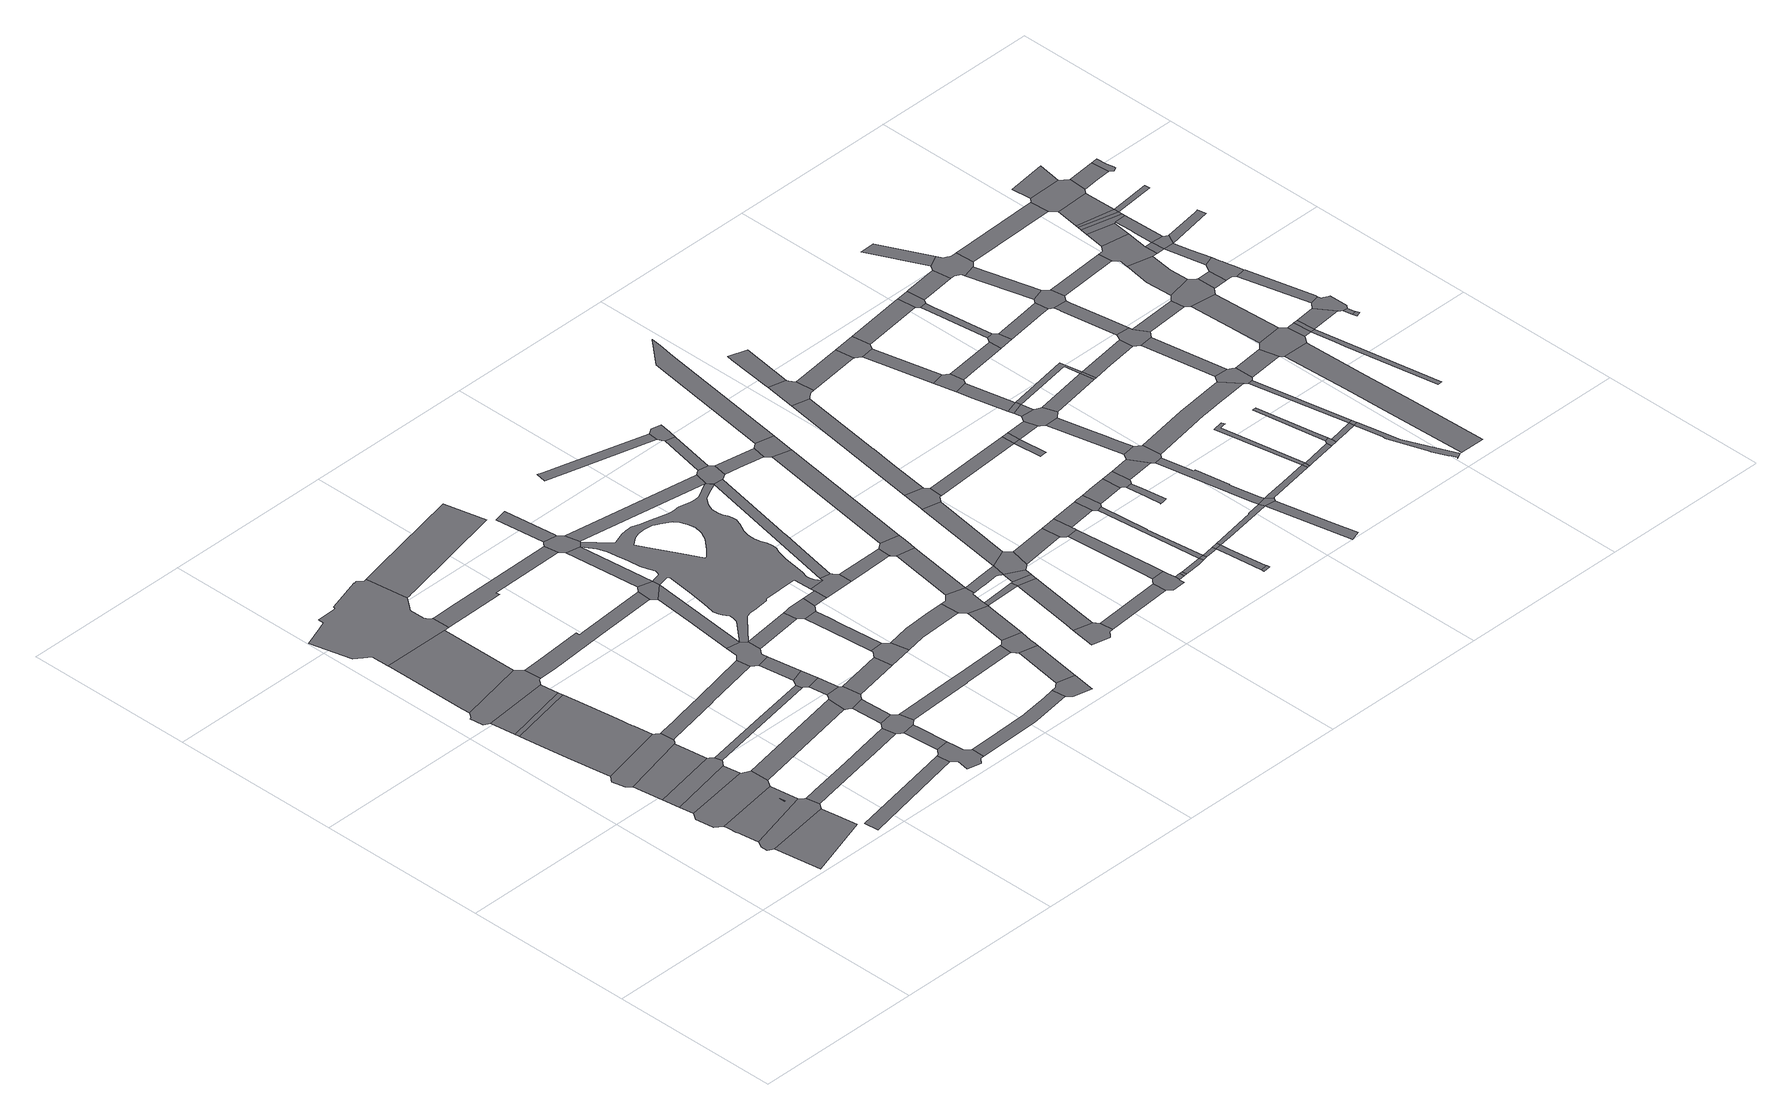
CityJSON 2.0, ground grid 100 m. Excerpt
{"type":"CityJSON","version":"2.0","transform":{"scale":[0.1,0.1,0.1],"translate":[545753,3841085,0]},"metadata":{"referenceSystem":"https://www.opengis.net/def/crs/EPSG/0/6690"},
"CityObjects":{
"road1":{"type":"Road","geometry":[{"type":"MultiSurface","lod":"1","boundaries":[[[0,1,2,3,4]]]}]},
"road2":{"type":"Road","geometry":[{"type":"MultiSurface","lod":"1","boundaries":[[[5,6,7,8,9,2,1,10,11]]]}]},
"road3":{"type":"Road","geometry":[{"type":"MultiSurface","lod":"1","boundaries":[[[6,12,13,14,15,16,17,18,7],[19,20,21]]]}]},
"road4":{"type":"Road","geometry":[{"type":"MultiSurface","lod":"1","boundaries":[[[22,23,24,25,26,15,14,27,28,29]]]}]},
"road5":{"type":"Road","attributes":{"RoadStructureAttribute.sectionType":"1"},"geometry":[{"type":"MultiSurface","lod":"1","boundaries":[[[30,31,32,24,23]]]}]},
"road6":{"type":"Road","geometry":[{"type":"MultiSurface","lod":"1","boundaries":[[[33,34,35,36,32,31,37,38]]]}]},
"road7":{"type":"Road","geometry":[{"type":"MultiSurface","lod":"1","boundaries":[[[39,40,41,36,35]]]}]},
"road8":{"type":"Road","geometry":[{"type":"MultiSurface","lod":"1","boundaries":[[[42,43,44,45,46,47,41,40,48,49,50]]]}]},
"road9":{"type":"Road","geometry":[{"type":"MultiSurface","lod":"1","boundaries":[[[51,52,53,54,55,56,57,58,59,45,44]]]}]},
"road10":{"type":"Road","geometry":[{"type":"MultiSurface","lod":"1","boundaries":[[[60,61,56,55]]]}]},
"road11":{"type":"Road","geometry":[{"type":"MultiSurface","lod":"1","boundaries":[[[62,63,61,60]]]}]},
"road12":{"type":"Road","geometry":[{"type":"MultiSurface","lod":"1","boundaries":[[[64,65,66,67,68,63,62,69,70,71,72]]]}]},
"road13":{"type":"Road","geometry":[{"type":"MultiSurface","lod":"1","boundaries":[[[73,74,75,76,77,78,65,64,79]]]}]},
"road14":{"type":"Road","geometry":[{"type":"MultiSurface","lod":"1","boundaries":[[[80,81,82,83,84,85,86,87,88,89,90,91,92,93,94,95,96,73,79,97,98,99,100,101,102,103,104,105]]]}]},
"road15":{"type":"Road","attributes":{"RoadStructureAttribute.sectionType":"1"},"geometry":[{"type":"MultiSurface","lod":"1","boundaries":[[[106,107,108,109,110,111,112,113]]]}]},
"road16":{"type":"Road","attributes":{"RoadStructureAttribute.sectionType":"1"},"geometry":[{"type":"MultiSurface","lod":"1","boundaries":[[[114,115,116,117,11,10,118,119,120,121,122]]]}]},
"road17":{"type":"Road","attributes":{"RoadStructureAttribute.sectionType":"1"},"geometry":[{"type":"MultiSurface","lod":"1","boundaries":[[[123,29,28,124,125]]]}]},
"road18":{"type":"Road","attributes":{"RoadStructureAttribute.sectionType":"1"},"geometry":[{"type":"MultiSurface","lod":"1","boundaries":[[[126,127,128,38,37,129,130]]]}]},
"road19":{"type":"Road","attributes":{"RoadStructureAttribute.sectionType":"1"},"geometry":[{"type":"MultiSurface","lod":"1","boundaries":[[[131,132,133,134,135,50,49,136,137,138,139]]]}]},
"road20":{"type":"Road","geometry":[{"type":"MultiSurface","lod":"1","boundaries":[[[140,141,142,143,144,145,106,113,146,147,148,149,150,151,152,153]]]}]},
"road21":{"type":"Road","attributes":{"RoadStructureAttribute.sectionType":"1"},"geometry":[{"type":"MultiSurface","lod":"1","boundaries":[[[154,155,156,157,158,72,71,159,160,161,162]]]}]},
"road22":{"type":"Road","attributes":{"RoadStructureAttribute.sectionType":"1"},"geometry":[{"type":"MultiSurface","lod":"1","boundaries":[[[163,164,165,166,167,144,143]]]}]},
"road23":{"type":"Road","geometry":[{"type":"MultiSurface","lod":"1","boundaries":[[[168,169,114,122,170,165,164,171,172,173]]]}]},
"road24":{"type":"Road","attributes":{"RoadStructureAttribute.sectionType":"1"},"geometry":[{"type":"MultiSurface","lod":"1","boundaries":[[[174,175,169,168]]]}]},
"road25":{"type":"Road","geometry":[{"type":"MultiSurface","lod":"1","boundaries":[[[176,177,178,179,123,125,180,181,175,174,182,183,184,185]]]}]},
"road26":{"type":"Road","attributes":{"RoadStructureAttribute.sectionType":"1"},"geometry":[{"type":"MultiSurface","lod":"1","boundaries":[[[186,187,188,189,98,97,190,191,192,193]]]}]},
"road27":{"type":"Road","attributes":{"RoadStructureAttribute.sectionType":"1"},"geometry":[{"type":"MultiSurface","lod":"1","boundaries":[[[194,195,177,176]]]}]},
"road28":{"type":"Road","geometry":[{"type":"MultiSurface","lod":"1","boundaries":[[[196,197,198,126,130,199,195,194]]]}]},
"road29":{"type":"Road","attributes":{"RoadStructureAttribute.sectionType":"1"},"geometry":[{"type":"MultiSurface","lod":"1","boundaries":[[[200,201,197,196]]]}]},
"road30":{"type":"Road","geometry":[{"type":"MultiSurface","lod":"1","boundaries":[[[202,203,131,139,201,200,204,205,206,207]]]}]},
"road31":{"type":"Road","attributes":{"RoadStructureAttribute.sectionType":"1"},"geometry":[{"type":"MultiSurface","lod":"1","boundaries":[[[208,209,210,211,212,105,104,213,214,215,216]]]}]},
"road32":{"type":"Road","attributes":{"RoadStructureAttribute.sectionType":"1"},"geometry":[{"type":"MultiSurface","lod":"1","boundaries":[[[217,185,184,218]]]}]},
"road33":{"type":"Road","attributes":{"RoadStructureAttribute.sectionType":"1"},"geometry":[{"type":"MultiSurface","lod":"1","boundaries":[[[219,220,221,222,223,153,152,224,225,226,227,228,229]]]}]},
"road34":{"type":"Road","attributes":{"RoadStructureAttribute.sectionType":"1"},"geometry":[{"type":"MultiSurface","lod":"1","boundaries":[[[230,231,232,202,207]]]}]},
"road35":{"type":"Road","attributes":{"RoadStructureAttribute.sectionType":"1"},"geometry":[{"type":"MultiSurface","lod":"1","boundaries":[[[233,206,205,234]]]}]},
"road36":{"type":"Road","geometry":[{"type":"MultiSurface","lod":"1","boundaries":[[[235,154,162,231,230,236]]]}]},
"road37":{"type":"Road","attributes":{"RoadStructureAttribute.sectionType":"1"},"geometry":[{"type":"MultiSurface","lod":"1","boundaries":[[[237,238,239,173,172,240,241,242,243]]]}]},
"road38":{"type":"Road","geometry":[{"type":"MultiSurface","lod":"1","boundaries":[[[244,235,236,245]]]}]},
"road39":{"type":"Road","geometry":[{"type":"MultiSurface","lod":"1","boundaries":[[[246,247,248,217,218,249,250]]]}]},
"road40":{"type":"Road","geometry":[{"type":"MultiSurface","lod":"1","boundaries":[[[251,252,186,193,244,245,253,254,255,256,257]]]}]},
"road41":{"type":"Road","attributes":{"RoadStructureAttribute.sectionType":"1"},"geometry":[{"type":"MultiSurface","lod":"1","boundaries":[[[258,259,260,261,262,247,246]]]}]},
"road42":{"type":"Road","attributes":{"RoadStructureAttribute.sectionType":"1"},"geometry":[{"type":"MultiSurface","lod":"1","boundaries":[[[263,264,265,251,257]]]}]},
"road43":{"type":"Road","geometry":[{"type":"MultiSurface","lod":"1","boundaries":[[[266,267,268,233,234,269,261,260,270]]]}]},
"road44":{"type":"Road","geometry":[{"type":"MultiSurface","lod":"1","boundaries":[[[271,272,273,219,229,274,275,276,277]]]}]},
"road45":{"type":"Road","attributes":{"RoadStructureAttribute.sectionType":"1"},"geometry":[{"type":"MultiSurface","lod":"1","boundaries":[[[278,279,266,270,280,281]]]}]},
"road46":{"type":"Road","attributes":{"RoadStructureAttribute.sectionType":"1"},"geometry":[{"type":"MultiSurface","lod":"1","boundaries":[[[282,283,284,285,250,249,286,287]]]}]},
"road47":{"type":"Road","attributes":{"RoadStructureAttribute.sectionType":"1"},"geometry":[{"type":"MultiSurface","lod":"1","boundaries":[[[288,271,277,289]]]}]},
"road48":{"type":"Road","geometry":[{"type":"MultiSurface","lod":"1","boundaries":[[[290,291,292,293,294,295,296,297,298,299,300,301,302,303,304,305,306,307,308,309,310,311,312,313,314,253,245,315,316,317,318,319,320,321,322,323,324,325,326,236,230,327,328,329,330,331,332,333,334,335,336,337,338,339,340,207,206,341,342,343,344,345,346,347,348,349,350,351,352,353,354,355,356,357,358,359,360,361,362,363,364,365,366,367,368,369,370,371],[372,373,374,375,376,377,378,379,380,381,382,383,384,385,386,387,388,389,390,391,392]]]}]},
"road49":{"type":"Road","geometry":[{"type":"MultiSurface","lod":"1","boundaries":[[[393,394,395,237,243,396,397,398,288,289,399,400,401,402]]]}]},
"road50":{"type":"Road","geometry":[{"type":"MultiSurface","lod":"1","boundaries":[[[403,404,349,348,278,281,405,406,407,408,409]]]}]},
"road51":{"type":"Road","attributes":{"RoadStructureAttribute.sectionType":"1"},"geometry":[{"type":"MultiSurface","lod":"1","boundaries":[[[410,393,402,411]]]}]},
"road52":{"type":"Road","geometry":[{"type":"MultiSurface","lod":"1","boundaries":[[[255,254,412,413]]]}]},
"road53":{"type":"Road","geometry":[{"type":"MultiSurface","lod":"1","boundaries":[[[414,415,282,287,416,417,410,411,418,419,420,421,422,423,424,425,426]]]}]},
"road54":{"type":"Road","attributes":{"RoadStructureAttribute.sectionType":"1"},"geometry":[{"type":"MultiSurface","lod":"1","boundaries":[[[427,406,405,428,429,430,431,432]]]}]},
"road55":{"type":"Road","geometry":[{"type":"MultiSurface","lod":"1","boundaries":[[[433,434,435,436,437,438,439,440,441,442,443]]]}]},
"road56":{"type":"Road","attributes":{"RoadStructureAttribute.sectionType":"1"},"geometry":[{"type":"MultiSurface","lod":"1","boundaries":[[[444,295,403,409,445,446,447,448,449]]]}]},
"road57":{"type":"Road","attributes":{"RoadStructureAttribute.sectionType":"1"},"geometry":[{"type":"MultiSurface","lod":"1","boundaries":[[[450,451,419,418,452,453,454]]]}]},
"road58":{"type":"Road","attributes":{"RoadStructureAttribute.sectionType":"1"},"geometry":[{"type":"MultiSurface","lod":"1","boundaries":[[[455,414,426,456,457]]]}]},
"road59":{"type":"Road","attributes":{"RoadStructureAttribute.sectionType":"1"},"geometry":[{"type":"MultiSurface","lod":"1","boundaries":[[[454,458,433,443,459,460]]]}]},
"road60":{"type":"Road","attributes":{"RoadStructureAttribute.sectionType":"1"},"geometry":[{"type":"MultiSurface","lod":"1","boundaries":[[[461,462,463,464,465,466,426,425,467,468,469,470,471,472]]]}]},
"road61":{"type":"Road","attributes":{"RoadStructureAttribute.sectionType":"1"},"geometry":[{"type":"MultiSurface","lod":"1","boundaries":[[[473,474,475,476,477,478,479]]]}]},
"road62":{"type":"Road","geometry":[{"type":"MultiSurface","lod":"1","boundaries":[[[480,481,427,432,455,457,482,483,484]]]}]},
"road63":{"type":"Road","geometry":[{"type":"MultiSurface","lod":"1","boundaries":[[[485,486,450,454,460,487]]]}]},
"road64":{"type":"Road","attributes":{"RoadStructureAttribute.sectionType":"1"},"geometry":[{"type":"MultiSurface","lod":"1","boundaries":[[[472,488,485,487,489]]]}]},
"road65":{"type":"Road","attributes":{"RoadStructureAttribute.sectionType":"1"},"geometry":[{"type":"MultiSurface","lod":"1","boundaries":[[[490,440,439,491]]]}]},
"road66":{"type":"Road","geometry":[{"type":"MultiSurface","lod":"1","boundaries":[[[492,493,413,412,296,494,444,449,495,496,497,498,499]]]}]},
"road67":{"type":"Road","geometry":[{"type":"MultiSurface","lod":"1","boundaries":[[[500,501,502,461,472,489,503,504,505]]]}]},
"road68":{"type":"Road","attributes":{"RoadStructureAttribute.sectionType":"1"},"geometry":[{"type":"MultiSurface","lod":"1","boundaries":[[[506,492,499,507,508,509]]]}]},
"road69":{"type":"Road","attributes":{"RoadStructureAttribute.sectionType":"1"},"geometry":[{"type":"MultiSurface","lod":"1","boundaries":[[[510,511,480,484,512]]]}]},
"road70":{"type":"Road","attributes":{"RoadStructureAttribute.sectionType":"1"},"geometry":[{"type":"MultiSurface","lod":"1","boundaries":[[[513,461,502,514]]]}]},
"road71":{"type":"Road","attributes":{"RoadStructureAttribute.sectionType":"1"},"geometry":[{"type":"MultiSurface","lod":"1","boundaries":[[[497,496,515,516,517,518,519]]]}]},
"road72":{"type":"Road","geometry":[{"type":"MultiSurface","lod":"1","boundaries":[[[520,521,522,479,478,523,524,506,509,525,526]]]}]},
"road73":{"type":"Road","attributes":{"RoadStructureAttribute.sectionType":"1"},"geometry":[{"type":"MultiSurface","lod":"1","boundaries":[[[527,505,504,528]]]}]},
"road74":{"type":"Road","geometry":[{"type":"MultiSurface","lod":"1","boundaries":[[[529,530,531,532,533,490,491,534,535,536,537,538]]]}]},
"road75":{"type":"Road","geometry":[{"type":"MultiSurface","lod":"1","boundaries":[[[539,540,541,513,514,542,543,544,545,546,547]]]}]},
"road76":{"type":"Road","attributes":{"RoadStructureAttribute.sectionType":"1"},"geometry":[{"type":"MultiSurface","lod":"1","boundaries":[[[548,538,537,549]]]}]},
"road77":{"type":"Road","geometry":[{"type":"MultiSurface","lod":"1","boundaries":[[[550,551,552,519,518,510,512,553]]]}]},
"road78":{"type":"Road","attributes":{"RoadStructureAttribute.sectionType":"1"},"geometry":[{"type":"MultiSurface","lod":"1","boundaries":[[[554,555,556,557,532,531]]]}]},
"road79":{"type":"Road","geometry":[{"type":"MultiSurface","lod":"1","boundaries":[[[558,548,549,559]]]}]},
"road80":{"type":"Road","geometry":[{"type":"MultiSurface","lod":"1","boundaries":[[[560,561,562,527,528,563,564,556,555,565,566,567]]]}]},
"road81":{"type":"Road","attributes":{"RoadStructureAttribute.sectionType":"1"},"geometry":[{"type":"MultiSurface","lod":"1","boundaries":[[[568,558,559,569,570]]]}]},
"road82":{"type":"Road","geometry":[{"type":"MultiSurface","lod":"1","boundaries":[[[571,568,570,572]]]}]},
"road83":{"type":"Road","attributes":{"RoadStructureAttribute.sectionType":"1"},"geometry":[{"type":"MultiSurface","lod":"1","boundaries":[[[573,560,567,574]]]}]},
"road84":{"type":"Road","attributes":{"RoadStructureAttribute.sectionType":"1"},"geometry":[{"type":"MultiSurface","lod":"1","boundaries":[[[575,576,539,547,577,578,579,580]]]}]},
"road85":{"type":"Road","attributes":{"RoadStructureAttribute.sectionType":"1"},"geometry":[{"type":"MultiSurface","lod":"1","boundaries":[[[581,571,572,582,583]]]}]},
"road86":{"type":"Road","attributes":{"RoadStructureAttribute.sectionType":"1"},"geometry":[{"type":"MultiSurface","lod":"1","boundaries":[[[584,585,586,587,568,571]]]}]},
"road87":{"type":"Road","geometry":[{"type":"MultiSurface","lod":"1","boundaries":[[[588,589,590,591]]]}]},
"road88":{"type":"Road","attributes":{"RoadStructureAttribute.sectionType":"1"},"geometry":[{"type":"MultiSurface","lod":"1","boundaries":[[[592,593,594,595,596,550,553]]]}]},
"road89":{"type":"Road","attributes":{"RoadStructureAttribute.sectionType":"1"},"geometry":[{"type":"MultiSurface","lod":"1","boundaries":[[[597,598,599,583,600,589,588]]]}]},
"road90":{"type":"Road","geometry":[{"type":"MultiSurface","lod":"1","boundaries":[[[601,581,583,599]]]}]},
"road91":{"type":"Road","geometry":[{"type":"MultiSurface","lod":"1","boundaries":[[[602,603,604,573,574,605,606,587,586,607,608,609]]]}]},
"road92":{"type":"Road","attributes":{"RoadStructureAttribute.sectionType":"1"},"geometry":[{"type":"MultiSurface","lod":"1","boundaries":[[[610,545,544,611]]]}]},
"road93":{"type":"Road","attributes":{"RoadStructureAttribute.sectionType":"1"},"geometry":[{"type":"MultiSurface","lod":"1","boundaries":[[[612,613,602,609,614,615]]]}]},
"road94":{"type":"Road","geometry":[{"type":"MultiSurface","lod":"1","boundaries":[[[616,575,580,617,618,619,620,621,622,623,624]]]}]},
"road95":{"type":"Road","attributes":{"RoadStructureAttribute.sectionType":"1"},"geometry":[{"type":"MultiSurface","lod":"1","boundaries":[[[625,626,627,601,599,628,629,630]]]}]},
"road96":{"type":"Road","attributes":{"RoadStructureAttribute.sectionType":"1"},"geometry":[{"type":"MultiSurface","lod":"1","boundaries":[[[631,632,633,634,635,636,637,638,639]]]}]},
"road97":{"type":"Road","attributes":{"RoadStructureAttribute.sectionType":"1"},"geometry":[{"type":"MultiSurface","lod":"1","boundaries":[[[640,641,642,616,624,643]]]}]},
"road98":{"type":"Road","geometry":[{"type":"MultiSurface","lod":"1","boundaries":[[[644,612,615,645,646,639,638,647,648,649]]]}]},
"road99":{"type":"Road","geometry":[{"type":"MultiSurface","lod":"1","boundaries":[[[650,651,652,653,611]]]}]},
"road100":{"type":"Road","geometry":[{"type":"MultiSurface","lod":"1","boundaries":[[[654,610,611,653]]]}]},
"road101":{"type":"Road","attributes":{"RoadStructureAttribute.sectionType":"1"},"geometry":[{"type":"MultiSurface","lod":"1","boundaries":[[[655,644,649,656]]]}]},
"road102":{"type":"Road","attributes":{"RoadStructureAttribute.sectionType":"1"},"geometry":[{"type":"MultiSurface","lod":"1","boundaries":[[[657,621,620,658]]]}]},
"road103":{"type":"Road","attributes":{"RoadStructureAttribute.sectionType":"1"},"geometry":[{"type":"MultiSurface","lod":"1","boundaries":[[[659,654,653,660,661]]]}]},
"road104":{"type":"Road","attributes":{"RoadStructureAttribute.sectionType":"1"},"geometry":[{"type":"MultiSurface","lod":"1","boundaries":[[[630,662,663,664,665,666]]]}]},
"road105":{"type":"Road","geometry":[{"type":"MultiSurface","lod":"1","boundaries":[[[667,625,630,666,668,669]]]}]},
"road106":{"type":"Road","attributes":{"RoadStructureAttribute.sectionType":"1"},"geometry":[{"type":"MultiSurface","lod":"1","boundaries":[[[670,671,672,673,674,675,676,677,678,625,667]]]}]},
"road107":{"type":"Road","geometry":[{"type":"MultiSurface","lod":"1","boundaries":[[[679,680,681,682,655,656,683,684,676,675,685,686,687,688]]]}]},
"road108":{"type":"Road","attributes":{"RoadStructureAttribute.sectionType":"1"},"geometry":[{"type":"MultiSurface","lod":"1","boundaries":[[[689,690,691,692,693,694,695,696,680,679]]]}]},
"road109":{"type":"Road","geometry":[{"type":"MultiSurface","lod":"1","boundaries":[[[697,698,659,661,699,696,695,700,701,702,703]]]}]},
"road110":{"type":"Road","attributes":{"RoadStructureAttribute.sectionType":"1"},"geometry":[{"type":"MultiSurface","lod":"1","boundaries":[[[704,705,706,707,697,703]]]}]},
"road111":{"type":"Road","geometry":[{"type":"MultiSurface","lod":"1","boundaries":[[[708,709,707,706]]]}]},
"road112":{"type":"Road","attributes":{"RoadStructureAttribute.sectionType":"1"},"geometry":[{"type":"MultiSurface","lod":"1","boundaries":[[[710,711,712,713,714,709,708]]]}]},
"road113":{"type":"Road","geometry":[{"type":"MultiSurface","lod":"1","boundaries":[[[715,716,712,711,717,718]]]}]},
"road114":{"type":"Road","attributes":{"RoadStructureAttribute.sectionType":"1"},"geometry":[{"type":"MultiSurface","lod":"1","boundaries":[[[719,720,716,715]]]}]},
"road115":{"type":"Road","attributes":{"RoadStructureAttribute.sectionType":"1"},"geometry":[{"type":"MultiSurface","lod":"1","boundaries":[[[721,722,723,724,667,669,725,726]]]}]},
"road116":{"type":"Road","geometry":[{"type":"MultiSurface","lod":"1","boundaries":[[[727,657,658,728,729,720,719,730,731]]]}]},
"road117":{"type":"Road","attributes":{"RoadStructureAttribute.sectionType":"1"},"geometry":[{"type":"MultiSurface","lod":"1","boundaries":[[[732,733,701,700,734]]]}]},
"road118":{"type":"Road","attributes":{"RoadStructureAttribute.sectionType":"1"},"geometry":[{"type":"MultiSurface","lod":"1","boundaries":[[[735,708,706,736,732,737]]]}]},
"road119":{"type":"Road","geometry":[{"type":"MultiSurface","lod":"1","boundaries":[[[721,726,738,739,740]]]}]},
"road120":{"type":"Road","attributes":{"RoadStructureAttribute.sectionType":"1"},"geometry":[{"type":"MultiSurface","lod":"1","boundaries":[[[741,742,743,718,717,744,745]]]}]},
"road121":{"type":"Road","attributes":{"RoadStructureAttribute.sectionType":"1"},"geometry":[{"type":"MultiSurface","lod":"1","boundaries":[[[746,747,748,749,750,751,721,740]]]}]},
"road122":{"type":"Road","attributes":{"RoadStructureAttribute.sectionType":"1"},"geometry":[{"type":"MultiSurface","lod":"1","boundaries":[[[752,727,731,753]]]}]},
"road123":{"type":"Road","attributes":{"RoadStructureAttribute.sectionType":"1"},"geometry":[{"type":"MultiSurface","lod":"1","boundaries":[[[754,755,740,739,756,757]]]}]},
"road124":{"type":"Road","attributes":{"RoadStructureAttribute.sectionType":"1"},"geometry":[{"type":"MultiSurface","lod":"1","boundaries":[[[758,759,688,687,760,761,762,763,764]]]}]},
"road125":{"type":"Road","geometry":[{"type":"MultiSurface","lod":"1","boundaries":[[[737,732,734,765]]]}]},
"road126":{"type":"Road","geometry":[{"type":"MultiSurface","lod":"1","boundaries":[[[766,767,768,741,745,769,770]]]}]},
"road127":{"type":"Road","geometry":[{"type":"MultiSurface","lod":"1","boundaries":[[[771,772,754,757,773,774]]]}]},
"road128":{"type":"Road","attributes":{"RoadStructureAttribute.sectionType":"1"},"geometry":[{"type":"MultiSurface","lod":"1","boundaries":[[[775,776,777,778,779,767,766]]]}]},
"road129":{"type":"Road","attributes":{"RoadStructureAttribute.sectionType":"1"},"geometry":[{"type":"MultiSurface","lod":"1","boundaries":[[[780,781,782,783,784,772,771]]]}]},
"road130":{"type":"Road","geometry":[{"type":"MultiSurface","lod":"1","boundaries":[[[785,786,752,753,787,778,777,788,789]]]}]},
"road131":{"type":"Road","attributes":{"RoadStructureAttribute.sectionType":"1"},"geometry":[{"type":"MultiSurface","lod":"1","boundaries":[[[790,737,765,791,792,793,794]]]}]},
"road132":{"type":"Road","attributes":{"RoadStructureAttribute.sectionType":"1"},"geometry":[{"type":"MultiSurface","lod":"1","boundaries":[[[795,774,773,796,797,798]]]}]},
"road133":{"type":"Road","attributes":{"RoadStructureAttribute.sectionType":"1"},"geometry":[{"type":"MultiSurface","lod":"1","boundaries":[[[799,800,801,770,769,802,803]]]}]},
"road134":{"type":"Road","attributes":{"RoadStructureAttribute.sectionType":"1"},"geometry":[{"type":"MultiSurface","lod":"1","boundaries":[[[804,805,806,807,798,808,809,810,811,812,813,814,815,816,817,818,819]]]}]},
"road135":{"type":"Road","geometry":[{"type":"MultiSurface","lod":"1","boundaries":[[[820,795,798,807]]]}]},
"road136":{"type":"Road","attributes":{"RoadStructureAttribute.sectionType":"1"},"geometry":[{"type":"MultiSurface","lod":"1","boundaries":[[[821,822,823,795,820]]]}]},
"road137":{"type":"Road","attributes":{"RoadStructureAttribute.sectionType":"1"},"geometry":[{"type":"MultiSurface","lod":"1","boundaries":[[[824,825,785,789,826,827]]]}]},
"road138":{"type":"Road","geometry":[{"type":"MultiSurface","lod":"1","boundaries":[[[828,758,764,829,823,822,830,831,832,833,834,835]]]}]},
"road139":{"type":"Road","attributes":{"RoadStructureAttribute.sectionType":"1"},"geometry":[{"type":"MultiSurface","lod":"1","boundaries":[[[836,837,828,835]]]}]},
"road140":{"type":"Road","geometry":[{"type":"MultiSurface","lod":"1","boundaries":[[[838,839,790,794,837,836,840,841,842]]]}]},
"road141":{"type":"Road","attributes":{"RoadStructureAttribute.sectionType":"1"},"geometry":[{"type":"MultiSurface","lod":"1","boundaries":[[[843,844,845,846,838,842,847,848,849]]]}]},
"road142":{"type":"Road","attributes":{"RoadStructureAttribute.sectionType":"1"},"geometry":[{"type":"MultiSurface","lod":"1","boundaries":[[[850,851,852,853]]]}]},
"road143":{"type":"Road","geometry":[{"type":"MultiSurface","lod":"1","boundaries":[[[854,855,856,857,799,803,843,849,858,859,860,861]]]}]},
"road144":{"type":"Road","attributes":{"RoadStructureAttribute.sectionType":"1"},"geometry":[{"type":"MultiSurface","lod":"1","boundaries":[[[862,863,857,856]]]}]},
"road145":{"type":"Road","attributes":{"RoadStructureAttribute.sectionType":"1"},"geometry":[{"type":"MultiSurface","lod":"1","boundaries":[[[864,832,831,865,866]]]}]},
"road146":{"type":"Road","geometry":[{"type":"MultiSurface","lod":"1","boundaries":[[[867,868,869,870,853,852,871,872,824,827,873,874,863,862,875,876,877,878]]]}]},
"road147":{"type":"Road","attributes":{"RoadStructureAttribute.sectionType":"1"},"geometry":[{"type":"MultiSurface","lod":"1","boundaries":[[[879,880,881,882,883,884,885,886,887]]]}]},
"road148":{"type":"Road","attributes":{"RoadStructureAttribute.sectionType":"1"},"geometry":[{"type":"MultiSurface","lod":"1","boundaries":[[[888,841,840,889]]]}]},
"road149":{"type":"Road","geometry":[{"type":"MultiSurface","lod":"1","boundaries":[[[890,891,892,864,866,879,887,893,894]]]}]},
"road150":{"type":"Road","attributes":{"RoadStructureAttribute.sectionType":"1"},"geometry":[{"type":"MultiSurface","lod":"1","boundaries":[[[895,861,860,896]]]}]},
"road151":{"type":"Road","attributes":{"RoadStructureAttribute.sectionType":"1"},"geometry":[{"type":"MultiSurface","lod":"1","boundaries":[[[897,891,890,898]]]}]},
"road152":{"type":"Road","attributes":{"RoadStructureAttribute.sectionType":"1"},"geometry":[{"type":"MultiSurface","lod":"1","boundaries":[[[899,900,901,902,903,904,905,906]]]}]},
"road153":{"type":"Road","attributes":{"RoadStructureAttribute.sectionType":"1"},"geometry":[{"type":"MultiSurface","lod":"1","boundaries":[[[907,908,909,894,893,910,911,899]]]}]},
"road154":{"type":"Road","geometry":[{"type":"MultiSurface","lod":"1","boundaries":[[[912,913,914,888,889,897,898,915,916,917]]]}]},
"road155":{"type":"Road","attributes":{"RoadStructureAttribute.sectionType":"1"},"geometry":[{"type":"MultiSurface","lod":"1","boundaries":[[[918,878,877,919]]]}]},
"road156":{"type":"Road","geometry":[{"type":"MultiSurface","lod":"1","boundaries":[[[920,907,899,906]]]}]},
"road157":{"type":"Road","attributes":{"RoadStructureAttribute.sectionType":"1"},"geometry":[{"type":"MultiSurface","lod":"1","boundaries":[[[921,922,923,914,913,924,925]]]}]},
"road158":{"type":"Road","attributes":{"RoadStructureAttribute.sectionType":"1"},"geometry":[{"type":"MultiSurface","lod":"1","boundaries":[[[926,927,920,906,928,929,930]]]}]},
"road159":{"type":"Road","attributes":{"RoadStructureAttribute.sectionType":"1"},"geometry":[{"type":"MultiSurface","lod":"1","boundaries":[[[931,917,916,932]]]}]},
"road160":{"type":"Road","geometry":[{"type":"MultiSurface","lod":"1","boundaries":[[[933,934,935,895,896,936,937,921,925,938,939,940]]]}]},
"road161":{"type":"Road","geometry":[{"type":"MultiSurface","lod":"1","boundaries":[[[941,942,943,944,945,946,947,926,930,948,949,950,951,952,953,954]]]}]},
"road162":{"type":"Road","geometry":[{"type":"MultiSurface","lod":"1","boundaries":[[[955,956,957,958]]]}]},
"road163":{"type":"Road","attributes":{"RoadStructureAttribute.sectionType":"1"},"geometry":[{"type":"MultiSurface","lod":"1","boundaries":[[[949,959,956,955,960,950]]]}]},
"road164":{"type":"Road","attributes":{"RoadStructureAttribute.sectionType":"1"},"geometry":[{"type":"MultiSurface","lod":"1","boundaries":[[[961,933,940,962]]]}]},
"road165":{"type":"Road","attributes":{"RoadStructureAttribute.sectionType":"1"},"geometry":[{"type":"MultiSurface","lod":"1","boundaries":[[[963,964,965,966,967,946,945]]]}]},
"road166":{"type":"Road","attributes":{"RoadStructureAttribute.sectionType":"1"},"geometry":[{"type":"MultiSurface","lod":"1","boundaries":[[[968,969,939,938,970,971]]]}]},
"road167":{"type":"Road","geometry":[{"type":"MultiSurface","lod":"1","boundaries":[[[972,973,974,975,976,977,978,979,931,932,980,981,966,965]]]}]},
"road168":{"type":"Road","attributes":{"RoadStructureAttribute.sectionType":"1"},"geometry":[{"type":"MultiSurface","lod":"1","boundaries":[[[982,983,984,971,985,977,976]]]}]},
"road169":{"type":"Road","geometry":[{"type":"MultiSurface","lod":"1","boundaries":[[[986,961,962,987,988,989]]]}]},
"road170":{"type":"Road","geometry":[{"type":"MultiSurface","lod":"1","boundaries":[[[968,971,984,990,991,992,993]]]}]},
"road171":{"type":"Road","geometry":[{"type":"MultiSurface","lod":"1","boundaries":[[[994,986,989,995]]]}]},
"road172":{"type":"Road","attributes":{"RoadStructureAttribute.sectionType":"1"},"geometry":[{"type":"MultiSurface","lod":"1","boundaries":[[[996,994,995,997]]]}]},
"road173":{"type":"Road","attributes":{"RoadStructureAttribute.sectionType":"1"},"geometry":[{"type":"MultiSurface","lod":"1","boundaries":[[[988,987,998,999,968,993]]]}]},
"road174":{"type":"Road","attributes":{"RoadStructureAttribute.sectionType":"1"},"geometry":[{"type":"MultiSurface","lod":"1","boundaries":[[[1000,1001,996,997]]]}]},
"road175":{"type":"Road","geometry":[{"type":"MultiSurface","lod":"1","boundaries":[[[1002,1003,1004,918,919,1005,1001,1000,1006,1007,1008]]]}]},
"road176":{"type":"Road","attributes":{"RoadStructureAttribute.sectionType":"1"},"geometry":[{"type":"MultiSurface","lod":"1","boundaries":[[[1009,1010,1003,1002]]]}]},
"road177":{"type":"Road","attributes":{"RoadStructureAttribute.sectionType":"1"},"geometry":[{"type":"MultiSurface","lod":"1","boundaries":[[[1011,1012,1013,990,984,1014]]]}]},
"road178":{"type":"Road","attributes":{"RoadStructureAttribute.sectionType":"1"},"geometry":[{"type":"MultiSurface","lod":"1","boundaries":[[[1015,997,995,1016]]]}]},
"road179":{"type":"Road","attributes":{"RoadStructureAttribute.sectionType":"1"},"geometry":[{"type":"MultiSurface","lod":"1","boundaries":[[[1017,1008,1007,1018,1019]]]}]},
"road180":{"type":"Road","geometry":[{"type":"MultiSurface","lod":"1","boundaries":[[[1020,1017,1019,1021,1022,1023,1024,1025]]]}]}
},
"vertices":[
[807,266,0],[792,364,0],[400,302,0],[438,26,0],[824,149,0],
[798,480,0],[773,502,0],[386,399,0],[365,363,0],[366,321,0],[815,397,0],[803,476,0],
[768,536,0],[753,643,0],[749,672,0],[357,608,0],[361,580,0],[366,532,0],[367,527,0],[711,569,0],[715,535,0],[711,535,0],
[765,828,0],[724,850,0],[331,789,0],[303,748,0],[315,638,0],[750,674,0],[776,714,0],[773,824,0],
[723,854,0],[709,954,0],[319,873,0],
[708,1044,0],[706,1045,0],[698,1053,0],[304,975,0],[735,986,0],[725,1028,0],
[687,1132,0],[671,1246,0],[280,1153,0],
[683,1356,0],[665,1370,0],[652,1380,0],[262,1291,0],[236,1257,0],[250,1179,0],[678,1256,0],[692,1276,0],[684,1355,0],
[636,1495,0],[635,1498,0],[622,1597,0],[588,1850,0],[578,1918,0],[186,1837,0],[204,1711,0],[229,1528,0],[254,1354,0],
[574,1948,0],[182,1867,0],
[558,2054,0],[162,2014,0],
[551,2230,0],[152,2147,0],[127,2114,0],[120,2113,0],[130,2033,0],[578,2081,0],[583,2088,0],[596,2089,0],[588,2192,0],
[149,2702,0],[149,2687,0],[150,2502,0],[150,2442,0],[151,2401,0],[152,2198,0],[550,2703,0],
[565,3263,0],[535,3292,0],[517,3285,0],[517,3289,0],[308,3226,0],[305,3214,0],[297,3211,0],[181,3206,0],[181,3189,0],[181,3171,0],[180,3171,0],[142,3158,0],[133,3155,0],[9,3110,0],[68,2867,0],[112,2836,0],[149,2809,0],[581,2703,0],[579,2810,0],[576,2810,0],[554,2836,0],[550,2841,0],[549,2935,0],[558,2947,0],[611,3016,0],[578,3266,0],
[1498,252,0],[1430,239,0],[1422,237,0],[854,126,0],[865,44,0],[868,45,0],[1437,159,0],[1504,172,0],
[1471,602,0],[1288,566,0],[1147,539,0],[877,489,0],[817,397,0],[887,410,0],[1258,480,0],[1303,488,0],[1485,522,0],
[1458,954,0],[785,716,0],[1451,841,0],
[1427,1149,0],[1075,1089,0],[1072,1088,0],[1079,1049,0],[1434,1113,0],
[1369,1498,0],[1034,1428,0],[866,1393,0],[805,1380,0],[703,1359,0],[704,1280,0],[1043,1348,0],[1050,1350,0],[1383,1417,0],
[1622,190,0],[1616,261,0],[1614,283,0],[1614,294,0],[1535,285,0],[1508,254,0],[1534,147,0],[1535,146,0],[1524,72,0],[1603,54,0],[1632,84,0],[1641,84,0],[1652,84,0],[1653,164,0],
[1435,2233,0],[1009,2202,0],[985,2200,0],[984,2222,0],[695,2200,0],[696,2096,0],[1125,2128,0],[1149,2130,0],[1430,2151,0],
[1599,477,0],[1596,512,0],[1517,497,0],[1523,426,0],[1535,289,0],
[1578,648,0],[1498,633,0],[1505,507,0],[1604,518,0],[1627,538,0],[1609,620,0],
[1568,836,0],[1486,817,0],
[1565,989,0],[1479,984,0],[1465,963,0],[1462,960,0],[1457,837,0],[1467,830,0],[1585,857,0],[1590,862,0],[1594,867,0],[1580,978,0],
[1380,2822,0],[689,2813,0],[657,2812,0],[591,2810,0],[690,2705,0],[946,2709,0],[943,2734,0],[1392,2738,0],
[1546,1110,0],[1464,1094,0],
[1529,1211,0],[1449,1184,0],[1428,1151,0],[1436,1113,0],
[1498,1409,0],[1418,1391,0],
[1408,1602,0],[1400,1527,0],[1492,1447,0],[1518,1481,0],[1519,1562,0],[1487,1589,0],
[1285,3420,0],[710,3295,0],[684,3290,0],[620,3275,0],[584,3267,0],[637,3021,0],[639,3022,0],[686,3032,0],[1338,3174,0],
[1858,1029,0],[1872,919,0],
[2273,213,0],[2206,202,0],[2041,177,0],[2037,177,0],[1750,167,0],[1753,87,0],[2030,95,0],[2043,97,0],[2047,98,0],[2252,128,0],[2282,133,0],
[1549,2197,0],[1460,2121,0],[1437,1891,0],
[1809,1601,0],[1817,1521,0],
[1462,2263,0],[1546,2240,0],
[2358,652,0],[2028,638,0],[2021,637,0],[1787,546,0],[2025,557,0],[2029,558,0],[2352,574,0],
[1417,2709,0],[1500,2692,0],
[1966,1083,0],[1885,1075,0],[1886,1063,0],[2019,947,0],[1999,1054,0],
[1404,2850,0],[1396,2840,0],[1530,2722,0],[1531,2724,0],[1510,2809,0],[1488,2834,0],[1484,2839,0],
[1942,1335,0],[1935,1409,0],[1928,1496,0],[1849,1491,0],[1863,1327,0],
[1483,2848,0],[1450,3161,0],[1371,3143,0],
[1958,1612,0],[1861,1608,0],[1835,1604,0],[1848,1493,0],[1957,1531,0],
[2331,242,0],[2312,226,0],[2301,217,0],[2300,114,0],[2309,105,0],[2418,80,0],[2439,218,0],
[2042,1614,0],[1960,1612,0],[2042,1534,0],[2043,1534,0],
[2400,1093,0],[2311,1089,0],[2310,1089,0],[2136,1080,0],[2141,970,0],[2404,983,0],
[2377,541,0],[2485,516,0],
[2169,2439,0],[2184,2477,0],[2201,2502,0],[2216,2519,0],[2248,2535,0],[2323,2571,0],[2300,2605,0],[2274,2596,0],[2201,2554,0],[2171,2549,0],[2141,2551,0],[2068,2568,0],[2033,2565,0],[2017,2566,0],[1998,2567,0],[1951,2579,0],[1893,2595,0],[1843,2608,0],[1790,2623,0],[1750,2622,0],[1715,2617,0],[1680,2604,0],[1648,2591,0],[1638,2594,0],[1633,2601,0],[1545,2620,0],[1561,2575,0],[1568,2545,0],[1573,2506,0],[1574,2496,0],[1582,2441,0],[1590,2368,0],[1603,2326,0],[1616,2289,0],[1611,2268,0],[1604,2258,0],[1566,2248,0],[1612,2211,0],[1622,2209,0],[1627,2199,0],[1627,2189,0],[1606,2048,0],[1590,1928,0],[1584,1902,0],[1575,1856,0],[1581,1826,0],[1588,1803,0],[1598,1788,0],[1609,1774,0],[1606,1746,0],[1597,1718,0],[1649,1696,0],[1664,1709,0],[1694,1717,0],[1727,1720,0],[1819,1728,0],[1831,1740,0],[2038,1749,0],[2042,1640,0],[2131,1644,0],[2117,1666,0],[2107,1684,0],[2102,1708,0],[2099,1726,0],[2111,1764,0],[2123,1841,0],[2132,1899,0],[2149,1961,0],[2164,1994,0],[2164,2022,0],[2158,2054,0],[2148,2084,0],[2140,2121,0],[2142,2169,0],[2152,2204,0],[2179,2257,0],[2189,2284,0],[2191,2289,0],[2190,2324,0],[2185,2347,0],[2173,2369,0],[2167,2396,0],[1998,2355,0],[1995,2342,0],[1973,2297,0],[1916,2232,0],[1872,2189,0],[1862,2188,0],[1806,2298,0],[1726,2453,0],[1696,2512,0],[1716,2527,0],[1741,2545,0],[1776,2558,0],[1821,2563,0],[1871,2556,0],[1886,2549,0],[1908,2539,0],[1959,2507,0],[1960,2505,0],[1982,2477,0],[1997,2440,0],[2005,2395,0],
[2392,673,0],[2389,670,0],[2368,652,0],[2353,573,0],[2369,553,0],[2370,551,0],[2491,553,0],[2491,556,0],[2498,604,0],[2505,647,0],
[2136,1667,0],[2132,1645,0],[2225,1539,0],[2223,1619,0],[2202,1647,0],[2197,1652,0],[2196,1655,0],
[2436,945,0],[2546,916,0],
[2299,2606,0],[2317,2685,0],
[2466,1127,0],[2432,1095,0],[2408,978,0],[2434,947,0],[2550,916,0],[2551,946,0],[2552,951,0],[2553,959,0],[2565,1038,0],[2570,1039,0],[2573,1039,0],[2576,1039,0],[2575,1099,0],
[2508,1626,0],[2296,1542,0],[2356,1544,0],[2433,1546,0],[2505,1548,0],[2505,1547,0],
[2695,476,0],[2673,330,0],[2782,307,0],[2788,314,0],[2791,318,0],[2809,339,0],[2834,341,0],[2829,422,0],[2814,440,0],[2808,447,0],[2804,451,0],
[2324,2572,0],[2246,1904,0],[2272,2030,0],[2272,2032,0],[2380,2564,0],[2380,2567,0],
[2761,964,0],[2561,947,0],[2556,916,0],[2755,925,0],[2765,925,0],
[2527,1521,0],[2577,1109,0],[2637,1504,0],
[2707,555,0],[2819,556,0],[2872,901,0],
[2800,1123,0],[2791,1122,0],[2768,1119,0],[2753,1118,0],[2665,1108,0],[2586,1100,0],[2630,1044,0],[2670,1048,0],[2749,1055,0],[2759,1051,0],[2776,1043,0],[2782,1040,0],
[1916,3214,0],[1812,3242,0],[1776,3251,0],[1765,3190,0],[1900,3154,0],[2389,3027,0],[2396,3086,0],
[2545,1652,0],[2514,1627,0],[2642,1535,0],[2649,1582,0],[2656,1628,0],
[2771,965,0],[2767,965,0],[2879,940,0],
[2773,978,0],[2885,985,0],
[3239,456,0],[3243,375,0],
[2350,2707,0],[2342,2702,0],[2321,2576,0],[2416,2589,0],[2418,2590,0],[2431,2671,0],[2413,2692,0],[2411,2695,0],
[2947,1135,0],[2919,1164,0],[2914,1169,0],[2917,1010,0],[2922,1015,0],[2950,1132,0],
[2410,2989,0],[2410,2696,0],[2459,2936,0],[2467,2977,0],
[2681,2519,0],[2573,1833,0],[2788,2489,0],
[2887,1694,0],[2992,1670,0],
[2450,2585,0],[2507,2575,0],[2627,2555,0],[2653,2551,0],[2669,2631,0],
[2432,3105,0],[2420,3099,0],[2410,3093,0],[2396,3014,0],[2401,3005,0],[2476,3023,0],[2491,3093,0],
[3185,1162,0],[3194,1051,0],
[3354,422,0],[3349,467,0],[3347,491,0],[3268,487,0],[3259,477,0],[3273,348,0],[3355,354,0],[3353,387,0],[3355,388,0],[3354,416,0],
[2908,1835,0],[2902,1793,0],[2889,1706,0],[3020,1702,0],[3021,1702,0],[3031,1703,0],[3036,1783,0],[3027,1794,0],[3014,1811,0],
[3390,420,0],[3392,392,0],
[2701,2655,0],[2696,2651,0],[2690,2647,0],[2809,2631,0],
[3340,561,0],[3294,1032,0],[3225,1023,0],[3262,560,0],
[3408,422,0],[3410,393,0],
[3281,1174,0],[3249,1170,0],[3208,1165,0],[3207,1040,0],[3219,1028,0],[3293,1046,0],[3292,1057,0],[3291,1063,0],
[3544,437,0],[3510,404,0],[3551,413,0],
[3577,441,0],[3579,417,0],
[3450,1196,0],[3460,1085,0],
[3045,2737,0],[3042,2718,0],[3050,2057,0],[3072,2205,0],[3072,2206,0],[3148,2714,0],
[3656,453,0],[3645,427,0],[3658,428,0],
[3533,786,0],[3538,786,0],[3510,1073,0],[3480,1065,0],
[3733,157,0],[3689,150,0],[3691,133,0],[3736,140,0],
[2936,3462,0],[2942,3496,0],[2949,3543,0],[2959,3608,0],[2822,3448,0],
[3732,168,0],[3703,386,0],[3697,435,0],[3664,381,0],
[3693,459,0],
[3517,1205,0],[3480,1200,0],[3473,1199,0],[3468,1076,0],[3471,1074,0],[3513,1076,0],[3522,1087,0],[3527,1093,0],
[3582,1819,0],[3586,1741,0],
[3679,1226,0],[3599,1215,0],[3568,1098,0],[3689,1114,0],
[3073,2924,0],[3157,2721,0],[3178,2738,0],[3185,2744,0],[3212,2747,0],[3202,2857,0],[3199,2862,0],[3181,2892,0],[3175,2902,0],
[4065,531,0],[3977,514,0],[3976,509,0],[3776,448,0],[4074,498,0],[4078,499,0],
[3719,1027,0],[3720,1026,0],[3734,881,0],[3734,880,0],[3757,884,0],[3779,888,0],[3759,1031,0],[3750,1098,0],[3713,1095,0],
[3115,3242,0],[3110,3209,0],[3074,2936,0],[3223,3210,0],
[3757,1236,0],[3693,1111,0],[3712,1097,0],[3751,1099,0],[3765,1120,0],[3767,1124,0],
[3600,1571,0],[3621,1574,0],[3643,1576,0],[3628,1743,0],
[3624,1822,0],
[3874,1251,0],[3936,1146,0],
[3523,2899,0],[3538,2790,0],
[3748,1831,0],[3760,1753,0],[3767,1753,0],
[4180,2,0],[4238,20,0],[4203,186,0],[4203,187,0],[4140,490,0],
[4118,543,0],[4151,508,0],[4154,513,0],
[4112,569,0],[4077,746,0],[4083,747,0],[4048,950,0],[4038,948,0],[4004,1137,0],[3955,1130,0],[4058,568,0],[4064,534,0],
[3976,1298,0],[3896,1287,0],[3881,1263,0],[3877,1256,0],[3939,1144,0],[3954,1132,0],[4006,1139,0],[4018,1156,0],[4021,1160,0],[4013,1273,0],
[3952,1409,0],[3951,1410,0],[3941,1456,0],[3935,1488,0],[3926,1527,0],[3926,1528,0],[3881,1731,0],[3800,1727,0],
[3770,1866,0],[3770,1865,0],[3776,1746,0],[3919,1763,0],[3891,1841,0],[3874,1850,0],[3852,1861,0],
[3849,1872,0],[3838,1929,0],[3837,1933,0],[3761,1908,0],
[3830,1965,0],[3754,1941,0],
[3829,1969,0],[3767,2250,0],[3690,2233,0],[3705,2162,0],[3705,2161,0],
[3739,2379,0],[3661,2362,0],[3785,2276,0],[3772,2357,0],
[3652,2774,0],[3573,2762,0],
[4443,599,0],[4280,571,0],[4151,549,0],[4137,547,0],[4157,514,0],[4447,565,0],
[3658,2916,0],[3543,2786,0],[3572,2767,0],[3669,2802,0],[3672,2807,0],
[4219,1899,0],[4207,1897,0],[4233,1817,0],
[4213,2032,0],[4206,1997,0],[4234,1901,0],
[4461,567,0],[4462,567,0],[4464,598,0],
[4094,2399,0],[4086,2397,0],[3874,2370,0],[3874,2289,0],[4097,2321,0],
[4380,1096,0],[4417,1104,0],[4420,1104,0],[4416,1113,0],[4412,1122,0],[4350,1111,0],
[4031,2965,0],[4043,2855,0],
[4652,633,0],[4466,598,0],[4491,573,0],[4656,602,0],
[4639,1367,0],[4341,1329,0],[4398,1227,0],[4409,1227,0],[4546,1244,0],[4558,1245,0],[4719,1263,0],
[4248,1819,0],
[4151,2433,0],[4112,2428,0],[4095,2400,0],[4185,2334,0],[4174,2412,0],
[4688,658,0],[4664,652,0],[4695,609,0],[4692,639,0],
[4108,2776,0],[4108,2778,0],[4100,2841,0],[4060,2835,0],[4068,2774,0],
[4672,752,0],[4617,1084,0],[4606,1084,0],[4595,1084,0],[4595,1082,0],
[4107,2974,0],[4045,2967,0],[4046,2851,0],[4113,2860,0],[4117,2865,0],
[4550,1950,0],[4334,1834,0],[4344,1836,0],[4346,1836,0],[4555,1866,0],
[4847,668,0],[4735,616,0],[4736,616,0],[4851,637,0],
[4478,2456,0],[4414,2446,0],[4174,2411,0],[4426,2368,0],[4488,2377,0],
[4995,231,0],[4927,396,0],[4892,577,0],[4879,645,0],[4863,576,0],[4884,470,0],[4880,454,0],[4908,376,0],[4912,364,0],[4956,228,0],[4959,217,0],[4996,128,0],[5001,130,0],[5017,89,0],[5012,87,0],[5049,103,0],
[4873,675,0],
[4765,1251,0],[4766,1251,0],[4738,1247,0],
[4318,3002,0],[4122,2976,0],[4152,2869,0],[4332,2892,0],
[4662,1405,0],[4726,1257,0],[4778,1262,0],[4784,1268,0],[4781,1380,0],[4777,1383,0],[4767,1389,0],[4746,1404,0],
[4672,1852,0],[4591,1842,0],
[4571,1988,0],[4561,1971,0],[4701,1885,0],[4655,1963,0],[4652,1982,0],
[4514,2360,0],[4518,2325,0],[4519,2321,0],[4551,2115,0],[4630,2127,0],[4598,2333,0],[4594,2358,0],
[4271,3362,0],[4183,3359,0],[4337,3035,0],[4411,3070,0],
[4600,2474,0],[4579,2498,0],[4574,2505,0],[4496,2480,0],[4597,2362,0],[4614,2385,0],[4619,2392,0],[4607,2474,0],
[4477,2877,0],[4399,2857,0],
[4972,1401,0],[4984,1290,0],[4999,1291,0],
[4468,3016,0],[4460,3020,0],[4446,3027,0],[4428,3036,0],[4324,3012,0],[4322,3008,0],[4360,2896,0],[4394,2877,0],[4492,2892,0],[4501,2902,0],[4505,2906,0],[4501,3017,0],
[5018,1274,0],[5034,872,0],[5046,578,0],[5060,106,0],[5210,104,0],[5204,291,0],[5194,580,0],[5184,878,0],[5170,1270,0],
[4956,1987,0],[4963,1906,0],
[5163,1452,0],[5012,1438,0],[4979,1407,0],[5201,1313,0],[5194,1423,0],
[4978,2504,0],[4984,2423,0],
[4991,1884,0],[5143,1867,0],
[5251,1317,0],[5274,1175,0],[5284,1115,0],[5377,571,0],[5391,572,0],[5405,572,0],[5404,574,0],[5278,1320,0],
[5243,1428,0],[5216,1425,0],[5213,1425,0],[5218,1314,0],[5229,1315,0],
[5170,2018,0],[5136,2048,0],[4986,2018,0],[5173,1903,0],[5176,1903,0],[5174,2014,0],
[5050,3037,0],[5057,2926,0],
[5270,1431,0],
[5004,2336,0],[5002,2320,0],[4980,2178,0],[5131,2165,0],[5152,2302,0],
[5391,1444,0],[5371,1442,0],[5280,1321,0],[5285,1321,0],[5462,1340,0],
[5257,2019,0],[5262,1907,0],
[5036,2539,0],[5009,2507,0],[4993,2506,0],[5001,2405,0],[5013,2392,0],[5183,2303,0],[5181,2384,0],[5200,2513,0],
[5518,1455,0],[5495,1469,0],[5490,1468,0],[5485,1466,0],[5479,1491,0],[5421,1478,0],[5419,1475,0],[5474,1330,0],[5485,1322,0],[5511,1322,0],[5514,1325,0],[5522,1335,0],[5526,1340,0],[5526,1451,0],
[5523,1275,0],[5495,1267,0],[5500,1243,0],[5530,1253,0],
[5485,1320,0],[5519,1285,0],
[5056,2661,0],[5216,2624,0],
[5476,1507,0],[5388,1899,0],[5386,1904,0],[5323,1892,0],[5324,1885,0],
[5231,2385,0],[5209,2385,0],[5202,2303,0],[5234,2304,0],
[5372,1969,0],[5366,1993,0],[5359,2028,0],[5354,2048,0],[5346,2086,0],[5283,2066,0],[5278,2056,0],[5260,2024,0],[5295,1909,0],[5300,1906,0],
[5318,2208,0],[5297,2303,0],[5297,2304,0],[5236,2297,0],
[5063,2705,0],[5225,2631,0],[5297,2633,0],[5296,2650,0],
[5329,2364,0],[5303,2378,0],[5302,2378,0],[5302,2379,0],
[5066,2728,0],[5296,2674,0],
[5069,2747,0],[5295,2703,0],
[5228,2530,0],[5229,2493,0],
[5291,2896,0],[5092,2887,0],
[5273,3066,0],[5073,3059,0],[5052,3037,0],[5061,2922,0],[5310,2919,0],[5313,2920,0],[5320,3028,0],
[5296,3208,0],[5062,3177,0],
[5574,2406,0],[5568,2405,0],[5554,2402,0],[5583,2355,0],
[5538,2729,0],[5541,2699,0],
[5489,3046,0],[5412,2930,0],[5497,2938,0],
[5528,3050,0],[5511,2928,0],[5519,2922,0],[5543,2933,0],[5542,2942,0],[5533,2989,0]
]}
